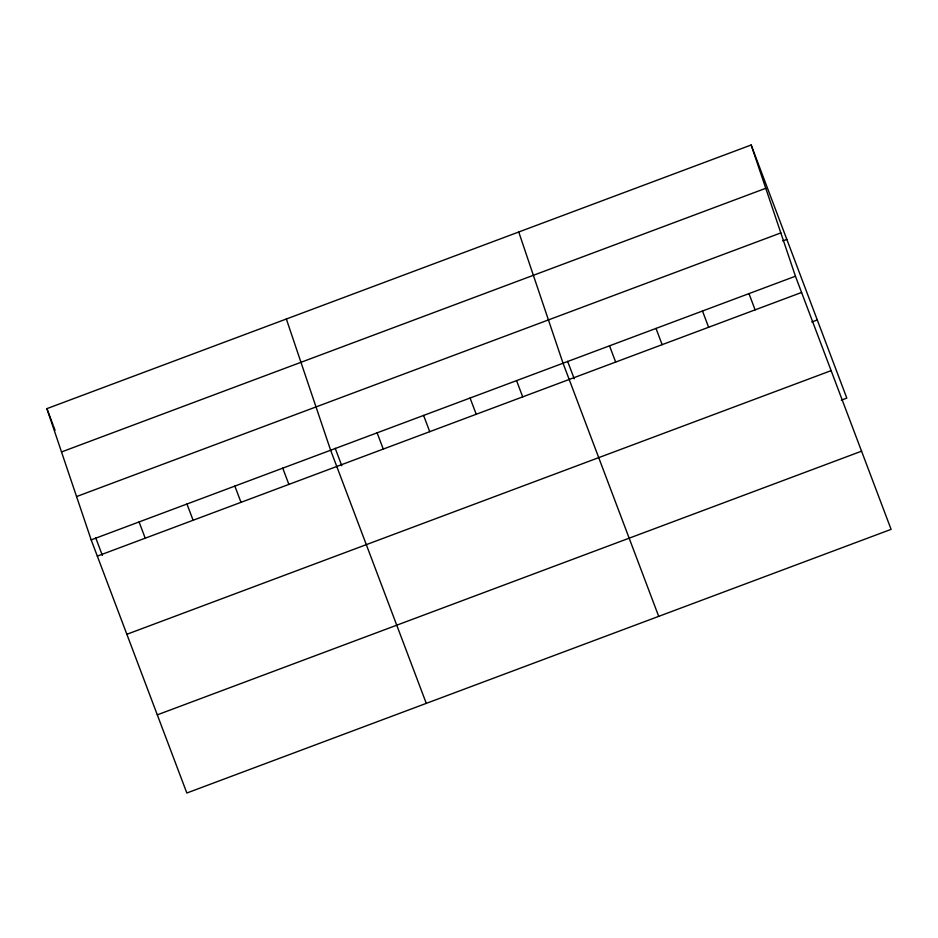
<?xml version="1.0" encoding="UTF-8"?>
<svg xmlns="http://www.w3.org/2000/svg" width="938" height="938" viewBox="0 0 938 938"><rect width="100%" height="100%" fill="white"/><g stroke="black" fill="none" stroke-linecap="round" stroke-linejoin="round"><path stroke-width="1.41" d="M751.162 144.991L795.447 276.218L891.1 529.36L186.838 793.009L91.185 539.878L46.9 408.64L751.162 144.991L846.815 398.122L841.339 400.174M61.509 451.952L765.771 188.292M76.576 496.565L780.838 232.917M782.738 240.937L786.841 239.401M91.185 539.878L795.447 276.218M97.329 556.117L801.591 292.457M811.804 321.992L817.268 319.952M126.865 634.287L831.127 370.639M157.303 714.838L861.565 451.178M748.97 293.617L755.102 309.868M702.492 311.017L708.624 327.268M656.002 328.429L662.146 344.668M609.524 345.829L615.656 362.068M567.619 361.318L574.22 378.764M658.699 616.36L563.046 363.229L518.749 231.991M516.557 380.629L522.701 396.868M470.079 398.029L476.223 414.268M423.601 415.428L429.733 431.668M377.123 432.828L383.255 449.079M335.218 448.317L341.807 465.776M426.286 703.371L330.633 450.228L286.348 319.002M282.748 468.156L288.881 484.407M234.852 486.095L240.996 502.334M186.967 504.023L193.111 520.262M139.082 521.95L145.214 538.189M46.9 408.64L53.032 424.891M53.548 426.239L55.072 430.284M95.77 537.966L102.359 555.413"/></g></svg>
